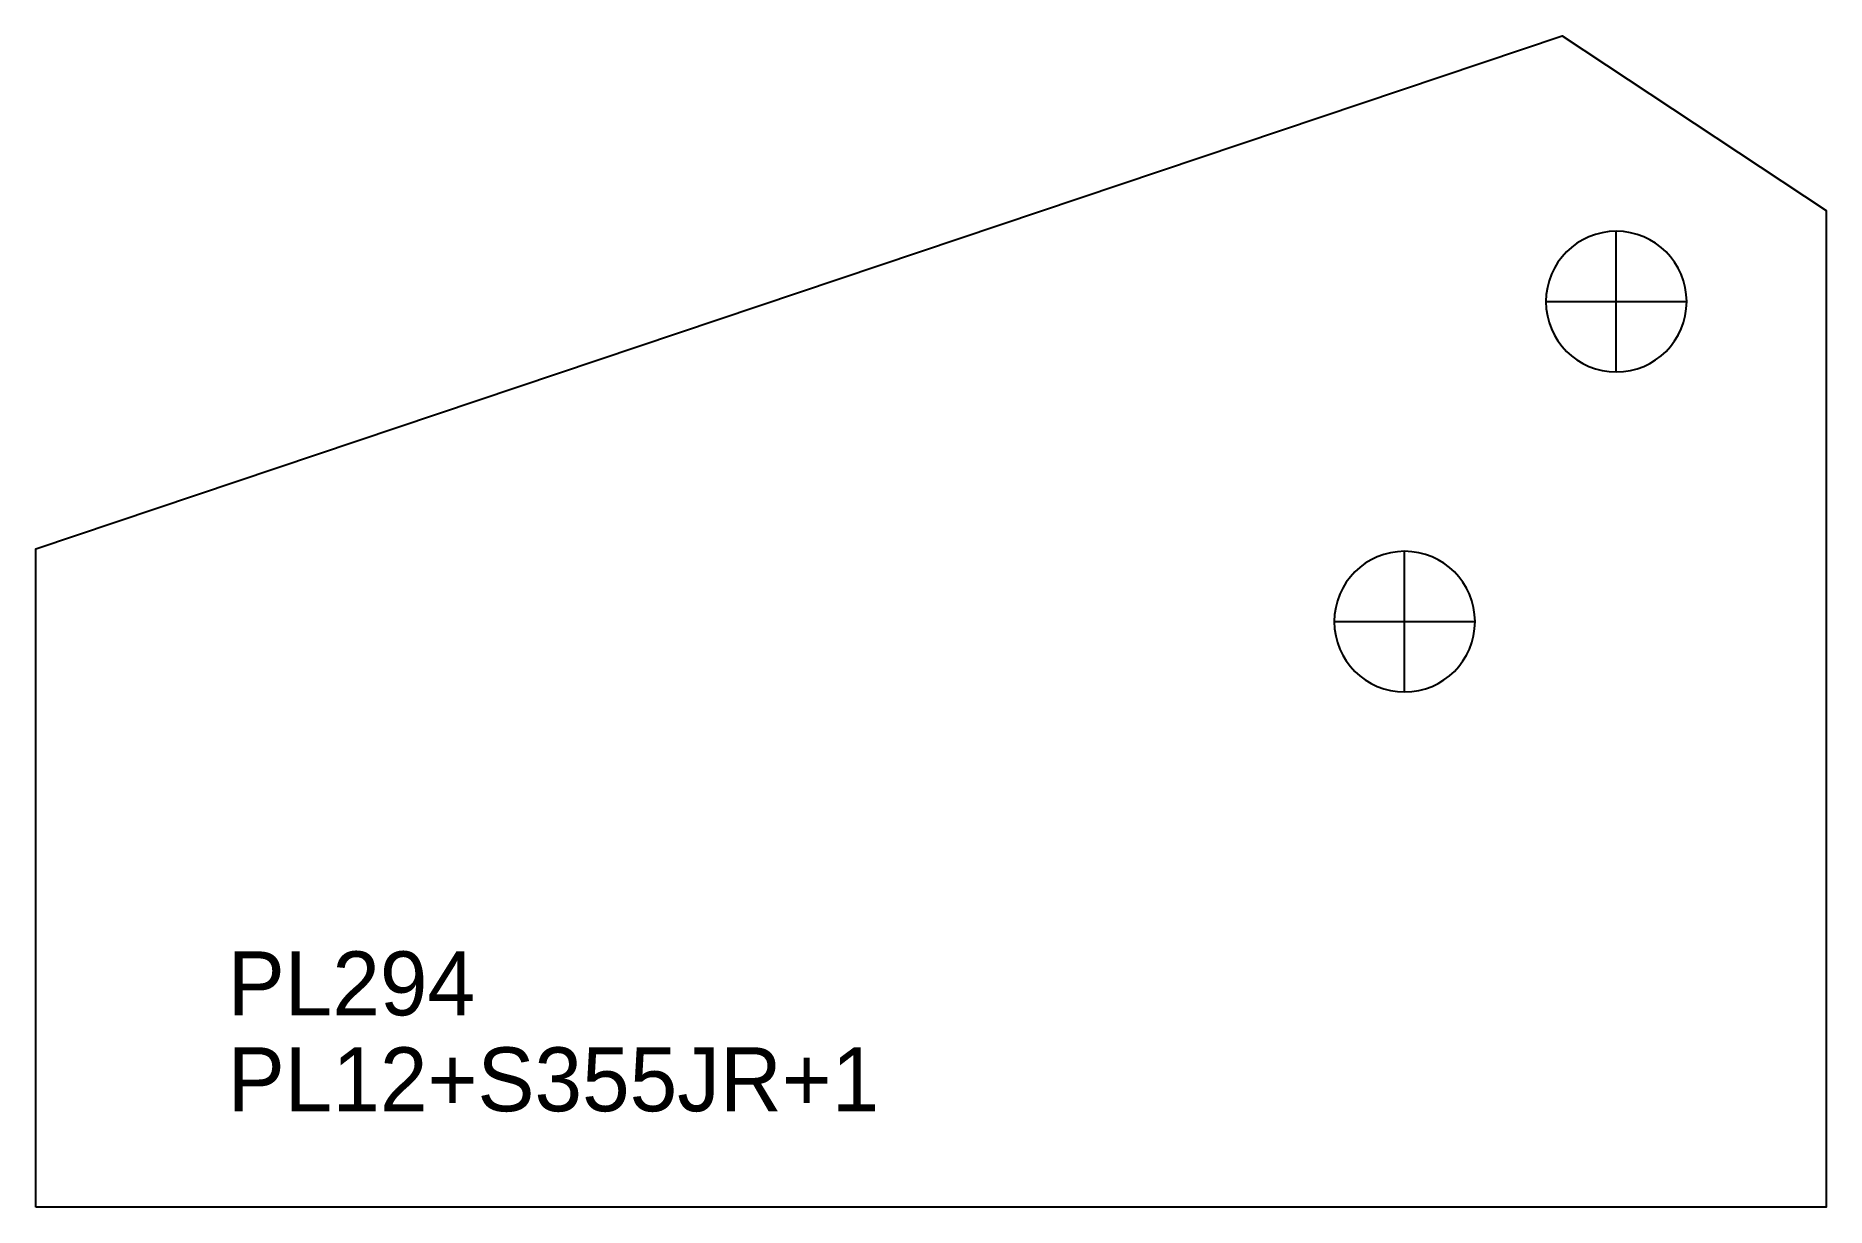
# Model space of a CAD drawing. Extents: x 0 to 280, y 0 to 183.
import ezdxf

# ---------------------------------------------------------------- set-up
doc = ezdxf.new("R2010")
doc.units = 0
for name, color, linetype in [('22', 7, 'CONTINUOUS'), ('CUT', 7, 'CONTINUOUS'), ('SCRIBE', 3, 'CONTINUOUS'), ('TEXT', 7, 'CONTINUOUS')]:
    doc.layers.add(name, color=color, linetype=linetype)

msp = doc.modelspace()

# ---------------------------------------------------------------- linework, layer by layer
at = {"layer": '22', "color": 7, "linetype": 'CONTINUOUS'}
for p, q in [((247.08, 130.62), (247.08, 152.62)), ((236.08, 141.62), (258.08, 141.62)), ((213.99, 80.57), (213.99, 102.57)), ((202.99, 91.57), (224.99, 91.57))]:
    msp.add_line(p, q, dxfattribs=at)
for points in [[(247.08, 152.62, 1), (247.08, 130.62, 1)], [(213.99, 102.57, 1), (213.99, 80.57, 1)]]:
    msp.add_lwpolyline(points, format="xyb", close=True, dxfattribs=at)
at = {"layer": 'CUT', "color": 7, "linetype": 'CONTINUOUS'}
msp.add_lwpolyline([(0, 0), (0, 102.95), (238.61, 183.19), (279.89, 155.89), (279.89, 0)], close=True, dxfattribs=at)

# ---------------------------------------------------------------- texts
at = {"layer": 'SCRIBE', "color": 3}
msp.add_text('PL294', height=10, dxfattribs=at).set_placement((30, 30))
at = {"layer": 'TEXT', "color": 7}
msp.add_text('PL12+S355JR+1', height=10, dxfattribs=at).set_placement((30, 15))

doc.saveas('drawing.dxf')
